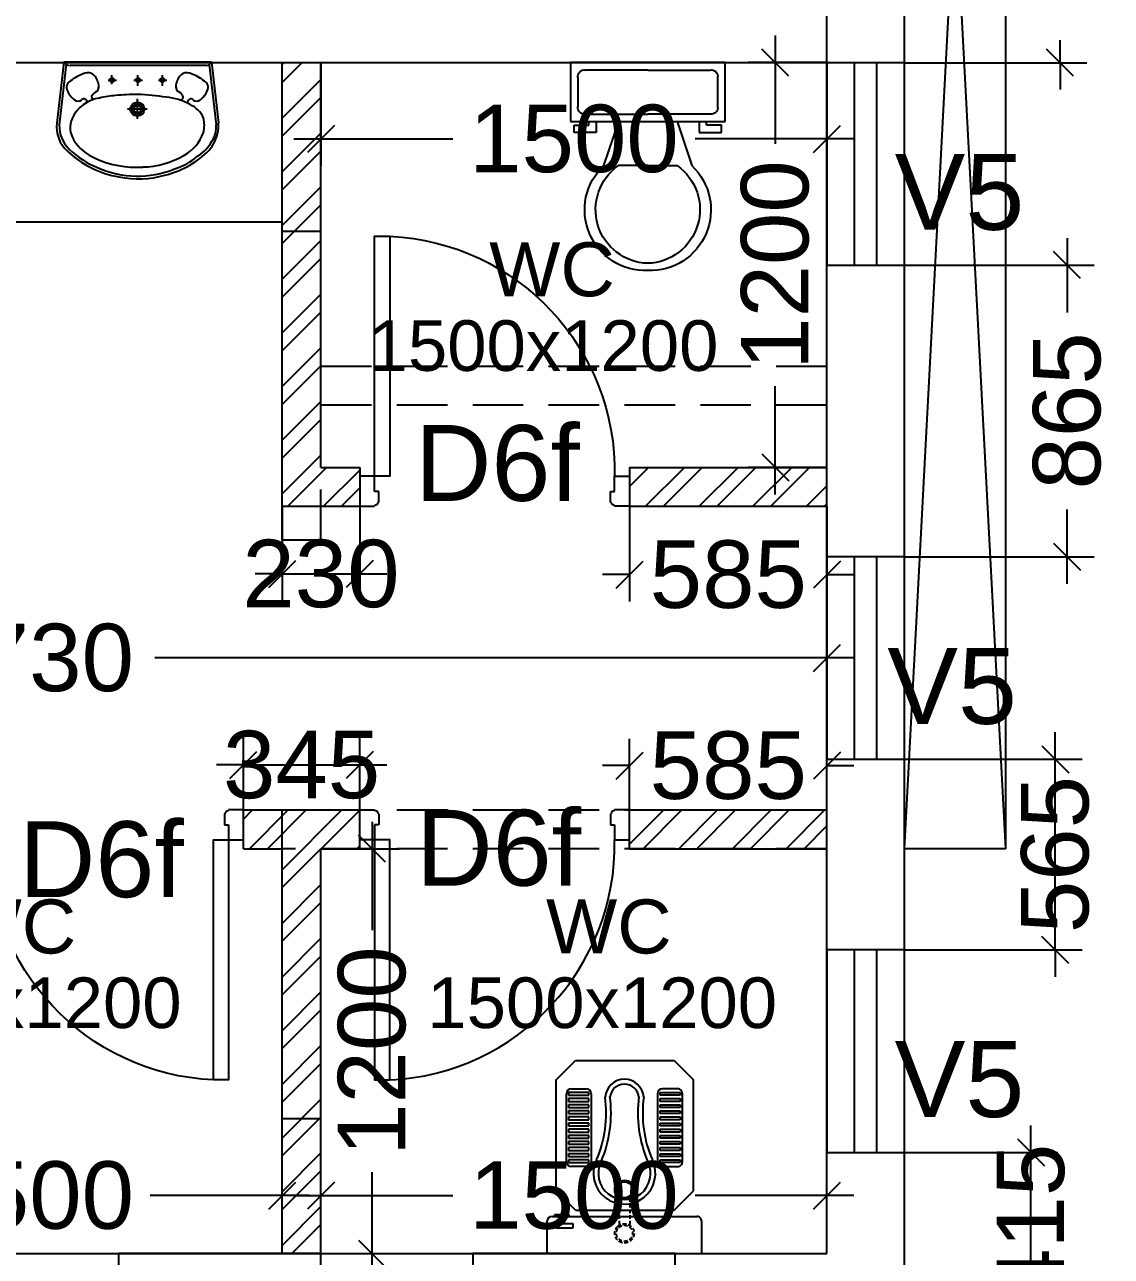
# Model space of a CAD drawing. Extents: x 6345096 to 6738923, y -6490958 to -6305885.
# Drawn here: x 6647381 to 6650603, y -6454132 to -6450481 of the extents above; entities that cross this region are included whole.
import ezdxf
from ezdxf.enums import TextEntityAlignment as Align

# ---------------------------------------------------------------- set-up
doc = ezdxf.new("R2010")
doc.units = 0
doc.header["$LTSCALE"] = 600
doc.header["$MEASUREMENT"] = 0
doc.header["$PDMODE"] = 35
doc.linetypes.add('HIDDEN', pattern=[0.375, 0.25, -0.125])
doc.layers.get('0').update_dxf_attribs({"linetype": 'CONTINUOUS'})
doc.layers.get('Defpoints').update_dxf_attribs({"linetype": 'CONTINUOUS'})
for name, color, linetype in [('8', 8, 'CONTINUOUS'), ('DOOR', 32, 'CONTINUOUS'), ('Duct', 8, 'CONTINUOUS'), ('HS', 251, 'CONTINUOUS'), ('joinery', 7, 'CONTINUOUS'), ('Room Dim', 1, 'CONTINUOUS'), ('T Wall', 8, 'CONTINUOUS'), ('TEXT', 6, 'CONTINUOUS'), ('Toi-Euip', 8, 'CONTINUOUS'), ('toi-fix', 46, 'CONTINUOUS'), ('Toi. Wall Hat', 3, 'CONTINUOUS'), ('Walls', 7, 'CONTINUOUS'), ('WIN', 151, 'CONTINUOUS'), ('Working Dim', 5, 'CONTINUOUS')]:
    doc.layers.add(name, color=color, linetype=linetype)
doc.styles.add('ari', font='arial.ttf')
doc.styles.add('ARIAL', font='arial.ttf')
doc.dimstyles.new('int. dim', dxfattribs={"dimtxt": 200, "dimasz": 80, "dimexe": 80, "dimexo": 0, "dimgap": 70, "dimtad": 0, "dimdec": 0, "dimzin": 12, "dimdsep": 46, "dimtxsty": 'ari', "dimblk": 'OBLIQUE', "dimcen": 2, "dimdle": 80, "dimclrd": 256, "dimclre": 256, "dimclrt": 6, "dimadec": 0, "dimazin": 0, "dimtfac": 1, "dimtdec": 0, "dimtix": 1, "dimtmove": 2, "dimatfit": 3, "dimfxl": 1, "dimtolj": 1, "dimtzin": 0, "dimlwd": -1, "dimlwe": -1, "dimarcsym": 0})

# ---------------------------------------------------------------- blocks, each defined once
blk = doc.blocks.new('_Oblique')
at = {"color": 0, "linetype": 'ByBlock', "lineweight": -2}
blk.add_line((-0.5, -0.5), (0.5, 0.5), dxfattribs=at)
blk = doc.blocks.new('*D2375')
at = {"layer": 'Defpoints', "color": 0, "transparency": 16777216}
for p in [(6649989.4, -6453823.9), (6650364.3, -6453823.9), (6649989.4, -6454238.9)]:
    blk.add_point(p, dxfattribs=at)
at = {"layer": 'Working Dim', "transparency": 16777216}
for p, q in [((6650364.3, -6453823.9), (6650364.3, -6453743.9)), ((6649989.4, -6453823.9), (6650444.3, -6453823.9)), ((6650364.3, -6454238.9), (6650364.3, -6453823.9)), ((6649989.4, -6454238.9), (6650444.3, -6454238.9)), ((6650364.3, -6454238.9), (6650364.3, -6454318.9))]:
    blk.add_line(p, q, dxfattribs=at)
at = {"layer": 'Working Dim', "transparency": 16777216, "xscale": 80, "yscale": 80, "zscale": 80}
for p, rotation in [((6650364.3, -6453823.9), 270), ((6650364.3, -6454238.9), 90)]:
    blk.add_blockref('_Oblique', p, dxfattribs=dict(at, rotation=rotation))
at = {"layer": 'Working Dim', "color": 6, "transparency": 16777216, "insert": (6650364.3, -6454031.4), "char_height": 200, "attachment_point": 5, "rotation": 90, "style": 'ari'}
blk.add_mtext('\\A1;415', dxfattribs=at)
blk = doc.blocks.new('*D2376')
at = {"layer": 'Defpoints', "color": 0, "transparency": 16777216}
for p in [(6649989.4, -6452658.5), (6650436.6, -6452658.5), (6649989.4, -6453223.9)]:
    blk.add_point(p, dxfattribs=at)
at = {"layer": 'Working Dim', "transparency": 16777216}
for p, q in [((6650436.6, -6452658.5), (6650436.6, -6452578.5)), ((6649989.4, -6452658.5), (6650516.6, -6452658.5)), ((6650436.6, -6453223.9), (6650436.6, -6452658.5)), ((6649989.4, -6453223.9), (6650516.6, -6453223.9)), ((6650436.6, -6453223.9), (6650436.6, -6453303.9))]:
    blk.add_line(p, q, dxfattribs=at)
at = {"layer": 'Working Dim', "transparency": 16777216, "xscale": 80, "yscale": 80, "zscale": 80}
for p, rotation in [((6650436.6, -6452658.5), 270), ((6650436.6, -6453223.9), 90)]:
    blk.add_blockref('_Oblique', p, dxfattribs=dict(at, rotation=rotation))
at = {"layer": 'Working Dim', "color": 6, "transparency": 16777216, "insert": (6650436.6, -6452941.2), "char_height": 200, "attachment_point": 5, "rotation": 90, "style": 'ari'}
blk.add_mtext('\\A1;565', dxfattribs=at)
blk = doc.blocks.new('*D2377')
at = {"layer": 'Defpoints', "color": 0, "transparency": 16777216}
for p in [(6649989.4, -6451193.9), (6650471.7, -6451193.9), (6649989.4, -6452058.5)]:
    blk.add_point(p, dxfattribs=at)
at = {"layer": 'Working Dim', "transparency": 16777216}
for p, q in [((6650471.7, -6451113.9), (6650471.7, -6451334.4)), ((6649989.4, -6451193.9), (6650551.7, -6451193.9)), ((6650471.7, -6452138.5), (6650471.7, -6451918.1)), ((6649989.4, -6452058.5), (6650551.7, -6452058.5))]:
    blk.add_line(p, q, dxfattribs=at)
at = {"layer": 'Working Dim', "transparency": 16777216, "xscale": 80, "yscale": 80, "zscale": 80}
for p, rotation in [((6650471.7, -6451193.9), 90), ((6650471.7, -6452058.5), 270)]:
    blk.add_blockref('_Oblique', p, dxfattribs=dict(at, rotation=rotation))
at = {"layer": 'Working Dim', "color": 6, "transparency": 16777216, "insert": (6650471.7, -6451626.2), "char_height": 200, "attachment_point": 5, "rotation": 90, "style": 'ari'}
blk.add_mtext('\\A1;865', dxfattribs=at)
blk = doc.blocks.new('*D2378')
at = {"layer": 'Defpoints', "color": 0, "transparency": 16777216}
for p in [(6649989.4, -6449878.9), (6650450.7, -6449878.9), (6649989.4, -6450593.9, 17.2)]:
    blk.add_point(p, dxfattribs=at)
at = {"layer": 'Working Dim', "transparency": 16777216}
for p, q in [((6650450.7, -6449878.9), (6650450.7, -6449798.9)), ((6649989.4, -6449878.9), (6650530.7, -6449878.9)), ((6650450.7, -6449878.9), (6650450.7, -6449945.6)), ((6650450.7, -6450593.9), (6650450.7, -6450527.3)), ((6649989.4, -6450593.9), (6650530.7, -6450593.9)), ((6650450.7, -6450593.9), (6650450.7, -6450673.9))]:
    blk.add_line(p, q, dxfattribs=at)
at = {"layer": 'Working Dim', "transparency": 16777216, "xscale": 80, "yscale": 80, "zscale": 80}
for p, rotation in [((6650450.7, -6449878.9), 270), ((6650450.7, -6450593.9), 90)]:
    blk.add_blockref('_Oblique', p, dxfattribs=dict(at, rotation=rotation))
at = {"layer": 'Working Dim', "color": 6, "transparency": 16777216, "insert": (6650450.7, -6450236.4), "char_height": 200, "attachment_point": 5, "rotation": 90, "style": 'ari'}
blk.add_mtext('\\A1;715', dxfattribs=at)
blk = doc.blocks.new('A$C2CD672AE')
at = {"layer": 'T Wall', "color": 8, "linetype": 'HIDDEN'}
for p, q in [((117825.2, 4414.4, 4.3), (117825.2, 5329.4, 4.3)), ((117940.2, 5329.4, 4.3), (117825.2, 5329.4, 4.3)), ((117940.2, 4929.4, 4.3), (117940.2, 5329.4, 4.3)), ((119440.2, 4929.4, 4.3), (117940.2, 4929.4, 4.3)), ((117940.2, 4414.4, 4.3), (117940.2, 4814.4, 4.3)), ((119440.2, 4814.4, 4.3), (117940.2, 4814.4, 4.3)), ((117940.2, 4414.4, 4.3), (117825.2, 4414.4, 4.3)), ((117825.2, 3499.4, 4.3), (117825.2, 3614.4, 4.3)), ((119440.2, 3614.4, 4.3), (117825.2, 3614.4, 4.3)), ((119440.2, 3499.4, 4.3), (117825.2, 3499.4, 4.3)), ((117825.2, 2299.4, 4.3), (117825.2, 2699.4, 4.3)), ((117940.2, 2699.4, 4.3), (117825.2, 2699.4, 4.3)), ((117940.2, 2299.4, 4.3), (117940.2, 2699.4, 4.3))]:
    blk.add_line(p, q, dxfattribs=at)
at = {"layer": 'Walls', "color": 8, "linetype": 'HIDDEN'}
for p, q in [((119670.2, 2185), (119670.2, 9500)), ((119440.2, 2300), (119440.2, 7445)), ((115080.1, 2300), (119440.2, 2300))]:
    blk.add_line(p, q, dxfattribs=at)
blk = doc.blocks.new('Z$W@#1841')
at = {"layer": 'DOOR'}
for p, q in [((-267.6, -167.4), (-317.3, -167.4)), ((-317.3, -167.4), (-317.3, -267.4)), ((-267.6, -217.9), (-267.6, -167.4)), ((533, -217.9), (533, -167.4)), ((533, -167.4), (582.7, -167.4)), ((582.7, -167.4), (582.7, -267.4)), ((-254.1, -217.9), (-267.6, -217.9)), ((-254.1, -253.9), (-254.1, -217.9)), ((519.5, -253.9), (519.5, -217.9)), ((519.5, -217.9), (533, -217.9)), ((-317.3, -267.4), (-267.6, -267.4)), ((-267.6, -267.4), (-267.6, -265.2)), ((-254.1, -253.9), (-256.3, -253.9)), ((519.5, -253.9), (521.7, -253.9)), ((533, -267.4), (533, -265.2)), ((582.7, -267.4), (533, -267.4))]:
    blk.add_line(p, q, dxfattribs=at)
blk.add_lwpolyline([(482.5, 633.2), (482.5, -167.4), (533, -167.4), (533, 633.2)], close=True, dxfattribs=at)
at = {"layer": 'DOOR', "color": 145}
blk.add_arc((518.4, -152.1), 786.1, 92.6177, 181.1129, dxfattribs=at)
at = {"layer": 'DOOR'}
for centre, start, end in [((-267.6, -253.9), 270, 0), ((533, -253.9), 180, 270)]:
    blk.add_arc(centre, 11.2, start, end, dxfattribs=at)
blk = doc.blocks.new('A$C70ED7303')
at = {"layer": 'toi-fix', "color": 8}
for p, q in [((0, 0), (229, 0)), ((229, 0), (229, -174.4)), ((-229, 0), (0, 0)), ((-229, -174.4), (-229, 0)), ((0, -21.8), (-185.4, -21.8)), ((0, -21.8), (185.4, -21.8)), ((-207.2, -43.6), (-207.2, -130.8)), ((207.2, -43.6), (207.2, -130.8)), ((229, -174.4), (-229, -174.4)), ((-185.4, -152.6), (0, -152.6)), ((-174.4, -185.4), (-174.4, -174.4)), ((-152.6, -174.4), (-152.6, -207.2)), ((-87.2, -174.4), (-130.8, -305.3)), ((185.4, -152.6), (0, -152.6)), ((87.2, -174.4), (130.8, -305.3)), ((152.6, -174.4), (152.6, -207.2)), ((174.4, -185.4), (174.4, -174.4)), ((-218.1, -207.2), (-218.1, -185.4)), ((-218.1, -185.4), (-174.4, -185.4)), ((-152.6, -207.2), (-218.1, -207.2)), ((152.6, -207.2), (218.1, -207.2)), ((218.1, -185.4), (174.4, -185.4)), ((218.1, -207.2), (218.1, -185.4)), ((0, -305.3), (-87.2, -305.3)), ((0, -305.3), (87.2, -305.3))]:
    blk.add_line(p, q, dxfattribs=at)
for centre, major_axis, start_param, end_param in [((-188.1, -40.9), (13.6, -13.6), 2.214297, 4.068888), ((188.1, -40.9), (13.6, -13.6), 0.643501, 2.498091), ((-188.1, -133.6), (-13.6, -13.6), 5.35589, 7.21048), ((188.1, -133.6), (-13.6, -13.6), 0.643501, 2.498091), ((-6.6, -436.2), (-127.6, -127.6), 4.686239, 7.105146), ((4.7, -435.5), (-112.7, -112.7), 4.541602, 7.039318), ((6.6, -436.2), (55.8, -171.6), -0.351019, 2.067888), ((-4.7, -435.5), (-112.7, -112.7), 0.814663, 3.31238)]:
    blk.add_ellipse(centre, major_axis=major_axis, ratio=1, start_param=start_param, end_param=end_param, dxfattribs=at)
blk = doc.blocks.new('A$C4D064DB7')
at = {"layer": 'Toi-Euip', "color": 8}
for p, q in [((-212.3, 5.4), (-232.3, 184.5)), ((212.2, 4.9), (232.3, 184.5)), ((-219.3, -1), (-239.3, 178)), ((0.9, 167), (0.9, 107.5)), ((219.2, -1), (239.3, 178)), ((-28.5, 137.9), (30, 137.9)), ((-61.3, 51.7), (-86.8, 51.7)), ((-73.1, 68.7), (-73.1, 37.2)), ((11.1, 51.7), (-14.3, 51.7)), ((-0.6, 68.7), (-0.6, 37.2)), ((87.9, 51.7), (62.5, 51.7)), ((76.2, 63.6), (76.2, 37.2)), ((-204.6, 8.3), (200.4, 8.3)), ((-219.3, -1), (219.2, -1))]:
    blk.add_line(p, q, dxfattribs=at)
for centre, radius in [((0.9, 137.9), 20.9), ((0.9, 137.9), 15), ((0.9, 137.9), 10.5), ((-73.1, 51.7), 6.23), ((-0.6, 51.7), 6.23), ((76.2, 51.7), 6.23)]:
    blk.add_circle(centre, radius, dxfattribs=at)
for centre, radius, start, end in [((-15, 63.3), 278.1, 103.6801, 133.1199), ((0.4, 42.8), 293.4, 66.1951, 111.8497), ((-3.7, 79.1), 265.8, 77.1391, 106.8516), ((11, 56.9), 284.8, 46.3845, 81.023), ((-52.1, 129.5), 194.1, 106.9894, 130.6854), ((-12.7, 69.4), 239.9, 90.5187, 121.0564), ((4.5, 21.6), 288.4, 65.4107, 93.8454), ((17.4, 64.4), 266.9, 46.2173, 67.6674), ((-135.9, 190.3), 102.7, 132.34, 168.5521), ((-115.7, 175.3), 119.3, 121.8415, 151.2146), ((-79.5, 166.9), 122.1, 117.7975, 160.6946), ((74.5, 158), 135.4, 31.8603, 68.3132), ((140.9, 188.9), 91.5, 357.2238, 48.0895), ((143.8, 190.8), 96.4, 352.3942, 48.6169), ((-156.9, 191.3), 75.7, 146.7911, 185.1402), ((131.4, 192.6), 68.8, 336.7779, 32.4081), ((-159.3, 187.8), 80.7, 163.2392, 186.9959), ((-105.8, 184.4), 91.8, 165.5854, 192.6546), ((-124.3, 195.5), 77.6, 203.693, 246.3813), ((98.1, 210.4), 106.4, 278.0202, 335.0221), ((-154.2, 64.6), 55.1, 124.9669, 161.6496), ((-174.7, 96.4), 17.3, 50.4642, 129.5358), ((-157.9, 115.7), 8.33, 226.0403, 306.1074), ((-73.6, 263.8), 161.7, 239.5902, 265.9719), ((-156.5, 116.7), 8.45, 294.5104, 30.3287), ((-126.4, 102.5), 8.28, 83.1526, 217.3039), ((157.9, 115.9), 7.49, 165.1523, 247.9307), ((159.9, 115.7), 8.33, 233.8926, 313.9597), ((176.7, 96.4), 17.3, 50.4642, 129.5358), ((156.2, 64.6), 55.1, 18.3504, 55.0331), ((-188.7, 72.6), 20.1, 152.4908, 243.191), ((-110.1, 109.7), 26, 208.2715, 253.614), ((-144.2, 69.4), 30.9, 343.9654, 29.9209), ((33.5, 869.5), 776.1, 261.2228, 267.52), ((-3.1, 803.8), 709.6, 270.2431, 275.5482), ((44.3, 384), 287.3, 274.2321, 283.8267), ((146.2, 69.4), 30.9, 150.0791, 196.0346), ((112.1, 109.7), 26, 286.386, 331.7285), ((129.6, 102.2), 7.16, 318.2984, 78.6803), ((190.7, 72.6), 20.1, 296.809, 27.5092), ((-120.2, 149.2), 122.2, 230.5982, 250.4136), ((-161, 71.5), 47.7, 305.0585, 347.193), ((163, 71.5), 47.7, 192.807, 234.9415), ((122.2, 149.2), 122.2, 289.5864, 309.4018), ((-200, -15.1), 23.9, 101.1451, 143.7785), ((-145.6, 63.1), 33, 241.9192, 291.3561), ((147.6, 63.1), 33, 248.6439, 298.0808), ((199.8, -16.6), 24.9, 38.7487, 88.5796)]:
    blk.add_arc(centre, radius, start, end, dxfattribs=at)
blk = doc.blocks.new('A$C37B60793')
at = {"layer": 'toi-fix', "color": 8}
for p, q in [((0, 303.1), (127, 303.1)), ((0, -306.5), (0, 303.1)), ((146, -287.4), (146, 284.1)), ((171.2, 195), (247.4, 271.2)), ((247.4, 271.2), (685.9, 271.2)), ((762.1, 195), (685.9, 271.2)), ((171.2, -195.4), (171.2, 195)), ((343.3, 148.1), (343.3, 207.9)), ((358.5, 218.7), (358.5, 139.2)), ((369.5, 218.7), (358.5, 218.7)), ((362.3, 226.9), (630.5, 226.9)), ((369.5, 139.2), (369.5, 218.7)), ((382.7, 218.7), (382.7, 139.2)), ((393.7, 218.7), (382.7, 218.7)), ((393.7, 139.2), (393.7, 218.7)), ((406.9, 218.7), (406.9, 139.2)), ((417.9, 218.7), (406.9, 218.7)), ((417.9, 139.2), (417.9, 218.7)), ((431, 218.7), (431, 139.2)), ((442.1, 218.7), (431, 218.7)), ((442.1, 139.2), (442.1, 218.7)), ((455.2, 218.7), (455.2, 139.2)), ((466.3, 218.7), (455.2, 218.7)), ((466.3, 139.2), (466.3, 218.7)), ((479.4, 218.7), (479.4, 139.2)), ((490.5, 218.7), (479.4, 218.7)), ((490.5, 139.2), (490.5, 218.7)), ((503.6, 218.7), (503.6, 139.2)), ((514.6, 218.7), (503.6, 218.7)), ((514.6, 139.2), (514.6, 218.7)), ((527.8, 218.7), (527.8, 139.2)), ((538.8, 218.7), (527.8, 218.7)), ((538.8, 139.2), (538.8, 218.7)), ((552, 218.7), (552, 139.2)), ((563, 218.7), (552, 218.7)), ((563, 139.2), (563, 218.7)), ((576.2, 218.7), (576.2, 139.2)), ((587.2, 218.7), (576.2, 218.7)), ((587.2, 139.2), (587.2, 218.7)), ((600.4, 218.7), (600.4, 139.2)), ((611.4, 218.7), (600.4, 218.7)), ((611.4, 139.2), (611.4, 218.7)), ((624.5, 218.7), (624.5, 139.2)), ((635.6, 218.7), (624.5, 218.7)), ((635.6, 139.2), (635.6, 218.7)), ((649.5, 207.9), (649.5, 148.1)), ((762.1, -195.4), (762.1, 195)), ((358.5, 139.2), (369.5, 139.2)), ((630.5, 129.1), (362.3, 129.1)), ((382.7, 139.2), (393.7, 139.2)), ((406.9, 139.2), (417.9, 139.2)), ((431, 139.2), (442.1, 139.2)), ((455.2, 139.2), (466.3, 139.2)), ((479.4, 139.2), (490.5, 139.2)), ((503.6, 139.2), (514.6, 139.2)), ((527.8, 139.2), (538.8, 139.2)), ((552, 139.2), (563, 139.2)), ((576.2, 139.2), (587.2, 139.2)), ((600.4, 139.2), (611.4, 139.2)), ((624.5, 139.2), (635.6, 139.2)), ((358.5, -222), (358.5, -142.6)), ((358.5, -142.6), (369.5, -142.6)), ((630.5, -132.4), (362.3, -132.4)), ((369.5, -142.6), (369.5, -222)), ((382.7, -222), (382.7, -142.6)), ((382.7, -142.6), (393.7, -142.6)), ((393.7, -142.6), (393.7, -222)), ((406.9, -222), (406.9, -142.6)), ((406.9, -142.6), (417.9, -142.6)), ((417.9, -142.6), (417.9, -222)), ((431, -222), (431, -142.6)), ((431, -142.6), (442.1, -142.6)), ((442.1, -142.6), (442.1, -222)), ((455.2, -222), (455.2, -142.6)), ((455.2, -142.6), (466.3, -142.6)), ((466.3, -142.6), (466.3, -222)), ((479.4, -222), (479.4, -142.6)), ((479.4, -142.6), (490.5, -142.6)), ((490.5, -142.6), (490.5, -222)), ((503.6, -222), (503.6, -142.6)), ((503.6, -142.6), (514.6, -142.6)), ((514.6, -142.6), (514.6, -222)), ((527.8, -222), (527.8, -142.6)), ((527.8, -142.6), (538.8, -142.6)), ((538.8, -142.6), (538.8, -222)), ((552, -222), (552, -142.6)), ((552, -142.6), (563, -142.6)), ((563, -142.6), (563, -222)), ((576.2, -222), (576.2, -142.6)), ((576.2, -142.6), (587.2, -142.6)), ((587.2, -142.6), (587.2, -222)), ((600.4, -222), (600.4, -142.6)), ((600.4, -142.6), (611.4, -142.6)), ((611.4, -142.6), (611.4, -222)), ((624.5, -222), (624.5, -142.6)), ((624.5, -142.6), (635.6, -142.6)), ((635.6, -142.6), (635.6, -222)), ((343.3, -151.5), (343.3, -211.2)), ((649.5, -211.2), (649.5, -151.5)), ((117.8, -205), (100.3, -205)), ((100.3, -205), (100.3, -270.7)), ((117.8, -270.7), (117.8, -205)), ((153.7, -221.4), (147.5, -221.4)), ((147.5, -221.4), (147.5, -276.8)), ((153.7, -276.8), (153.7, -221.4)), ((171.2, -195.4), (247.4, -271.6)), ((369.5, -222), (358.5, -222)), ((362.3, -230.3), (630.5, -230.3)), ((393.7, -222), (382.7, -222)), ((417.9, -222), (406.9, -222)), ((442.1, -222), (431, -222)), ((466.3, -222), (455.2, -222)), ((490.5, -222), (479.4, -222)), ((514.6, -222), (503.6, -222)), ((538.8, -222), (527.8, -222)), ((563, -222), (552, -222)), ((587.2, -222), (576.2, -222)), ((611.4, -222), (600.4, -222)), ((635.6, -222), (624.5, -222)), ((685.9, -271.6), (762.1, -195.4)), ((100.3, -270.7), (117.8, -270.7)), ((147.5, -276.8), (153.7, -276.8)), ((247.4, -271.6), (685.9, -271.6)), ((0, -306.5), (127, -306.5))]:
    blk.add_line(p, q, dxfattribs=at)
at = {"layer": 'toi-fix', "color": 8, "linetype": 'HIDDEN', "ltscale": 0.1}
for p, q in [((219.3, 19), (111.7, 19)), ((219.3, -22.3), (111.7, -22.3))]:
    blk.add_line(p, q, dxfattribs=at)
at = {"layer": 'toi-fix', "color": 8, "extrusion": (0, 0, -1)}
for centre, major_axis, start_param, end_param in [((127, 284.1), (-13.5, -13.5), 2.356194, 3.926991), ((362.3, 207.9), (13.5, -13.5), 2.356194, 3.926991), ((630.5, 207.9), (-13.5, -13.5), 2.356194, 3.926991), ((362.3, 148.1), (-13.5, -13.5), -0.785398, 0.785398), ((630.5, 148.1), (-13.5, -13.5), 3.926991, 5.497787), ((316.3, -1.7), (0, -122.2), -0.449608, 3.591264), ((316.3, -1.7), (0, -103.2), -0.449671, 3.591202), ((554, 536.4), (-11.6, -466), -0.160496, 0.3824), ((554, 536.4), (-29.4, -484.3), -0.19615, 0.346746), ((611.1, -1.7), (40.6, -40.6), 4.005105, 6.990469), ((611.1, -1.7), (-54, -54), 2.434309, 5.419673), ((251.3, -1.7), (-26.9, -26.9), 0.785398, 7.068583), ((251.3, -1.7), (-22.5, -22.5), 0.785398, 7.068583), ((554, -539.7), (29.4, -484.3), 2.794864, 3.33776), ((554, -539.7), (11.6, -466), 2.7592, 3.302095), ((362.3, -151.5), (13.5, -13.5), 2.356194, 3.926991), ((630.5, -151.5), (13.5, -13.5), 3.926991, 5.497787), ((362.3, -211.2), (-13.5, -13.5), -0.785398, 0.785398), ((630.5, -211.2), (13.5, -13.5), 5.497787, 7.068583), ((127, -287.4), (13.5, -13.5), 5.497787, 7.068583)]:
    blk.add_ellipse(centre, major_axis=major_axis, ratio=1, start_param=start_param, end_param=end_param, dxfattribs=at)
at = {"layer": 'toi-fix', "color": 8, "linetype": 'HIDDEN', "ltscale": 0.1, "extrusion": (0, 0, -1)}
for major_axis, start_param, end_param in [((26.9, -26.9), 2.356194490188911, 8.639379797368496), ((22.5, -22.5), 2.356194490188169, 8.639379797367756)]:
    blk.add_ellipse((79.7, -1.7), major_axis=major_axis, ratio=1, start_param=start_param, end_param=end_param, dxfattribs=at)
blk = doc.blocks.new('*D2417')
at = {"layer": 'Defpoints', "color": 0, "transparency": 16777216}
for p in [(6649759.7, -6453951.9), (6648259.7, -6454123.8, 3.4), (6649759.7, -6454123.8)]:
    blk.add_point(p, dxfattribs=at)
at = {"layer": 'Working Dim', "transparency": 16777216}
for p, q in [((6648259.7, -6454123.8), (6648259.7, -6453871.9)), ((6649759.7, -6454123.8), (6649759.7, -6453871.9)), ((6648179.7, -6453951.9), (6648650.8, -6453951.9)), ((6649839.7, -6453951.9), (6649368.6, -6453951.9))]:
    blk.add_line(p, q, dxfattribs=at)
at = {"layer": 'Working Dim', "transparency": 16777216, "xscale": 80, "yscale": 80, "zscale": 80, "rotation": 180}
blk.add_blockref('_Oblique', (6648259.7, -6453951.9), dxfattribs=at)
at = {"layer": 'Working Dim', "transparency": 16777216, "xscale": 80, "yscale": 80, "zscale": 80}
blk.add_blockref('_Oblique', (6649759.7, -6453951.9), dxfattribs=at)
at = {"layer": 'Working Dim', "color": 6, "transparency": 16777216, "insert": (6649009.7, -6453951.9), "char_height": 200, "attachment_point": 5, "style": 'ari'}
blk.add_mtext('\\A1;1500', dxfattribs=at)
blk = doc.blocks.new('*D2418')
at = {"layer": 'Defpoints', "color": 0, "transparency": 16777216}
for p in [(6648259.7, -6452923.8, 3.4), (6648259.7, -6454123.8, 3.4), (6648411.1, -6454123.8)]:
    blk.add_point(p, dxfattribs=at)
at = {"layer": 'Working Dim', "transparency": 16777216}
for p, q in [((6648411.1, -6452843.8), (6648411.1, -6453164.9)), ((6648259.7, -6452923.8), (6648491.1, -6452923.8)), ((6648411.1, -6454203.8), (6648411.1, -6453882.7)), ((6648259.7, -6454123.8), (6648491.1, -6454123.8))]:
    blk.add_line(p, q, dxfattribs=at)
at = {"layer": 'Working Dim', "transparency": 16777216, "xscale": 80, "yscale": 80, "zscale": 80}
for p, rotation in [((6648411.1, -6452923.8), 90), ((6648411.1, -6454123.8), 270)]:
    blk.add_blockref('_Oblique', p, dxfattribs=dict(at, rotation=rotation))
at = {"layer": 'Working Dim', "color": 6, "transparency": 16777216, "insert": (6648411.1, -6453523.8), "char_height": 200, "attachment_point": 5, "rotation": 90, "style": 'ari'}
blk.add_mtext('\\A1;1200', dxfattribs=at)
blk = doc.blocks.new('*D2419')
at = {"layer": 'Defpoints', "color": 0, "transparency": 16777216}
for p in [(6648144.7, -6453951.9), (6646644.7, -6454123.8, 3.4), (6648144.7, -6454123.8, 3.4)]:
    blk.add_point(p, dxfattribs=at)
at = {"layer": 'Working Dim', "transparency": 16777216}
for p, q in [((6646644.7, -6454123.8), (6646644.7, -6453871.9)), ((6648144.7, -6454123.8), (6648144.7, -6453871.9)), ((6646564.7, -6453951.9), (6647035.8, -6453951.9)), ((6648224.7, -6453951.9), (6647753.6, -6453951.9))]:
    blk.add_line(p, q, dxfattribs=at)
at = {"layer": 'Working Dim', "transparency": 16777216, "xscale": 80, "yscale": 80, "zscale": 80, "rotation": 180}
blk.add_blockref('_Oblique', (6646644.7, -6453951.9), dxfattribs=at)
at = {"layer": 'Working Dim', "transparency": 16777216, "xscale": 80, "yscale": 80, "zscale": 80}
blk.add_blockref('_Oblique', (6648144.7, -6453951.9), dxfattribs=at)
at = {"layer": 'Working Dim', "color": 6, "transparency": 16777216, "insert": (6647394.7, -6453951.9), "char_height": 200, "attachment_point": 5, "style": 'ari'}
blk.add_mtext('\\A1;1500', dxfattribs=at)
blk = doc.blocks.new('*D2421')
at = {"layer": 'Defpoints', "color": 0, "transparency": 16777216}
for p in [(6645029.5, -6452222.9, 3.4), (6649759.7, -6452224.9, 4.1), (6649759.7, -6452358.4)]:
    blk.add_point(p, dxfattribs=at)
at = {"layer": 'Working Dim', "transparency": 16777216}
for p, q in [((6645029.5, -6452222.9), (6645029.5, -6452438.4)), ((6649759.7, -6452224.9), (6649759.7, -6452438.4)), ((6644949.5, -6452358.4), (6647022.3, -6452358.4)), ((6649839.7, -6452358.4), (6647766.9, -6452358.4))]:
    blk.add_line(p, q, dxfattribs=at)
at = {"layer": 'Working Dim', "transparency": 16777216, "xscale": 80, "yscale": 80, "zscale": 80, "rotation": 180}
blk.add_blockref('_Oblique', (6645029.5, -6452358.4), dxfattribs=at)
at = {"layer": 'Working Dim', "transparency": 16777216, "xscale": 80, "yscale": 80, "zscale": 80}
blk.add_blockref('_Oblique', (6649759.7, -6452358.4), dxfattribs=at)
at = {"layer": 'Working Dim', "color": 6, "transparency": 16777216, "insert": (6647394.6, -6452358.4), "char_height": 200, "attachment_point": 5, "style": 'ari'}
blk.add_mtext('\\A1;4730', dxfattribs=at)
blk = doc.blocks.new('*D2425')
at = {"layer": 'Defpoints', "color": 0, "transparency": 16777216}
for p in [(6648259.7, -6450593.8, 3.4), (6649759.7, -6450650.5, 4.1), (6649759.7, -6450819.9)]:
    blk.add_point(p, dxfattribs=at)
at = {"layer": 'Working Dim', "transparency": 16777216}
for p, q in [((6648259.7, -6450593.8), (6648259.7, -6450899.9)), ((6649759.7, -6450650.5), (6649759.7, -6450899.9)), ((6648179.7, -6450819.9), (6648650.8, -6450819.9)), ((6649839.7, -6450819.9), (6649368.6, -6450819.9))]:
    blk.add_line(p, q, dxfattribs=at)
at = {"layer": 'Working Dim', "transparency": 16777216, "xscale": 80, "yscale": 80, "zscale": 80, "rotation": 180}
blk.add_blockref('_Oblique', (6648259.7, -6450819.9), dxfattribs=at)
at = {"layer": 'Working Dim', "transparency": 16777216, "xscale": 80, "yscale": 80, "zscale": 80}
blk.add_blockref('_Oblique', (6649759.7, -6450819.9), dxfattribs=at)
at = {"layer": 'Working Dim', "color": 6, "transparency": 16777216, "insert": (6649009.7, -6450819.9), "char_height": 200, "attachment_point": 5, "style": 'ari'}
blk.add_mtext('\\A1;1500', dxfattribs=at)
blk = doc.blocks.new('*D2426')
at = {"layer": 'Defpoints', "color": 0, "transparency": 16777216}
for p in [(6649759.7, -6450593.8, 4.1), (6649606.3, -6451793.8), (6649759.7, -6451793.8)]:
    blk.add_point(p, dxfattribs=at)
at = {"layer": 'Working Dim', "transparency": 16777216}
for p, q in [((6649606.3, -6450513.8), (6649606.3, -6450834.9)), ((6649759.7, -6450593.8), (6649526.3, -6450593.8)), ((6649606.3, -6451873.8), (6649606.3, -6451552.7)), ((6649759.7, -6451793.8), (6649526.3, -6451793.8))]:
    blk.add_line(p, q, dxfattribs=at)
at = {"layer": 'Working Dim', "transparency": 16777216, "xscale": 80, "yscale": 80, "zscale": 80}
for p, rotation in [((6649606.3, -6450593.8), 90), ((6649606.3, -6451793.8), 270)]:
    blk.add_blockref('_Oblique', p, dxfattribs=dict(at, rotation=rotation))
at = {"layer": 'Working Dim', "color": 6, "transparency": 16777216, "insert": (6649606.3, -6451193.8), "char_height": 200, "attachment_point": 5, "rotation": 90, "style": 'ari'}
blk.add_mtext('\\A1;1200', dxfattribs=at)
blk = doc.blocks.new('*D2434')
at = {"layer": 'Defpoints', "color": 0, "transparency": 16777216}
for p in [(6648144.7, -6451908.8, 3.4), (6648374.7, -6451908.8, 3.4), (6648374.7, -6452109.5)]:
    blk.add_point(p, dxfattribs=at)
at = {"layer": 'Working Dim', "transparency": 16777216}
for p, q in [((6648144.7, -6451908.8), (6648144.7, -6452189.5)), ((6648374.7, -6451908.8), (6648374.7, -6452189.5)), ((6648144.7, -6452109.5), (6648064.7, -6452109.5)), ((6648144.7, -6452109.5), (6648374.7, -6452109.5)), ((6648374.7, -6452109.5), (6648454.7, -6452109.5))]:
    blk.add_line(p, q, dxfattribs=at)
at = {"layer": 'Working Dim', "transparency": 16777216, "xscale": 80, "yscale": 80, "zscale": 80}
blk.add_blockref('_Oblique', (6648144.7, -6452109.5), dxfattribs=at)
at = {"layer": 'Working Dim', "transparency": 16777216, "xscale": 80, "yscale": 80, "zscale": 80, "rotation": 180}
blk.add_blockref('_Oblique', (6648374.7, -6452109.5), dxfattribs=at)
at = {"layer": 'Working Dim', "color": 6, "transparency": 16777216, "insert": (6648259.7, -6452109.5), "char_height": 200, "attachment_point": 5, "style": 'ari'}
blk.add_mtext('\\A1;230', dxfattribs=at)
blk = doc.blocks.new('*D2435')
at = {"layer": 'Defpoints', "color": 0, "transparency": 16777216}
for p in [(6649174.7, -6451908.8, 3.4), (6649759.7, -6451908.8), (6649759.7, -6452111.5)]:
    blk.add_point(p, dxfattribs=at)
at = {"layer": 'Working Dim', "transparency": 16777216}
for p, q in [((6649174.7, -6451908.8), (6649174.7, -6452191.5)), ((6649759.7, -6451908.8), (6649759.7, -6452191.5)), ((6649174.7, -6452111.5), (6649094.7, -6452111.5)), ((6649174.7, -6452111.5), (6649175.5, -6452111.5)), ((6649759.7, -6452111.5), (6649758.9, -6452111.5)), ((6649759.7, -6452111.5), (6649839.7, -6452111.5))]:
    blk.add_line(p, q, dxfattribs=at)
at = {"layer": 'Working Dim', "transparency": 16777216, "xscale": 80, "yscale": 80, "zscale": 80}
blk.add_blockref('_Oblique', (6649174.7, -6452111.5), dxfattribs=at)
at = {"layer": 'Working Dim', "transparency": 16777216, "xscale": 80, "yscale": 80, "zscale": 80, "rotation": 180}
blk.add_blockref('_Oblique', (6649759.7, -6452111.5), dxfattribs=at)
at = {"layer": 'Working Dim', "color": 6, "transparency": 16777216, "insert": (6649467.2, -6452111.5), "char_height": 200, "attachment_point": 5, "style": 'ari'}
blk.add_mtext('\\A1;585', dxfattribs=at)
blk = doc.blocks.new('*D2437')
at = {"layer": 'Defpoints', "color": 0, "transparency": 16777216}
for p in [(6648374.7, -6452675.7), (6648029.7, -6452808.8, 3.4), (6648374.7, -6452808.8, 3.4)]:
    blk.add_point(p, dxfattribs=at)
at = {"layer": 'Working Dim', "transparency": 16777216}
for p, q in [((6648029.7, -6452808.8), (6648029.7, -6452595.7)), ((6648374.7, -6452808.8), (6648374.7, -6452595.7)), ((6648029.7, -6452675.7), (6647949.7, -6452675.7)), ((6648029.7, -6452675.7), (6648374.7, -6452675.7)), ((6648374.7, -6452675.7), (6648454.7, -6452675.7))]:
    blk.add_line(p, q, dxfattribs=at)
at = {"layer": 'Working Dim', "transparency": 16777216, "xscale": 80, "yscale": 80, "zscale": 80}
blk.add_blockref('_Oblique', (6648029.7, -6452675.7), dxfattribs=at)
at = {"layer": 'Working Dim', "transparency": 16777216, "xscale": 80, "yscale": 80, "zscale": 80, "rotation": 180}
blk.add_blockref('_Oblique', (6648374.7, -6452675.7), dxfattribs=at)
at = {"layer": 'Working Dim', "color": 6, "transparency": 16777216, "insert": (6648202.2, -6452675.7), "char_height": 200, "attachment_point": 5, "style": 'ari'}
blk.add_mtext('\\A1;345', dxfattribs=at)
blk = doc.blocks.new('*D2438')
at = {"layer": 'Defpoints', "color": 0, "transparency": 16777216}
for p in [(6649759.7, -6452677.7), (6649174.7, -6452808.8, 3.4), (6649759.7, -6452808.8)]:
    blk.add_point(p, dxfattribs=at)
at = {"layer": 'Working Dim', "transparency": 16777216}
for p, q in [((6649174.7, -6452808.8), (6649174.7, -6452597.7)), ((6649759.7, -6452808.8), (6649759.7, -6452597.7)), ((6649174.7, -6452677.7), (6649094.7, -6452677.7)), ((6649174.7, -6452677.7), (6649175.5, -6452677.7)), ((6649759.7, -6452677.7), (6649758.9, -6452677.7)), ((6649759.7, -6452677.7), (6649839.7, -6452677.7))]:
    blk.add_line(p, q, dxfattribs=at)
at = {"layer": 'Working Dim', "transparency": 16777216, "xscale": 80, "yscale": 80, "zscale": 80}
blk.add_blockref('_Oblique', (6649174.7, -6452677.7), dxfattribs=at)
at = {"layer": 'Working Dim', "transparency": 16777216, "xscale": 80, "yscale": 80, "zscale": 80, "rotation": 180}
blk.add_blockref('_Oblique', (6649759.7, -6452677.7), dxfattribs=at)
at = {"layer": 'Working Dim', "color": 6, "transparency": 16777216, "insert": (6649467.2, -6452677.7), "char_height": 200, "attachment_point": 5, "style": 'ari'}
blk.add_mtext('\\A1;585', dxfattribs=at)

msp = doc.modelspace()

# ---------------------------------------------------------------- hatches: boundary and pattern name
at = {"layer": 'Toi. Wall Hat'}
h = msp.add_hatch(dxfattribs=at)
h.set_pattern_fill('ANSI32', color=10, scale=300, style=0)
h.set_pattern_definition([(45, (6646529.67, -6454123.83), (-79.5495, 79.5495), []), (45, (6646582.7, -6454123.83), (-79.5495, 79.5495), [])])
h.paths.add_polyline_path([(6648144.67, -6451908.83), (6648374.67, -6451908.83), (6648374.67, -6451793.83), (6648259.67, -6451793.83), (6648259.67, -6450593.83), (6648144.67, -6450593.83)])
h.paths.add_polyline_path([(6649759.67, -6451908.83), (6649759.67, -6451793.83), (6649174.67, -6451793.83), (6649174.67, -6451908.83)])
h.paths.add_polyline_path([(6649174.67, -6452808.83), (6649174.67, -6452923.83), (6649759.67, -6452923.83), (6649759.67, -6452808.83)])
h.paths.add_polyline_path([(6648259.67, -6452923.83), (6648374.67, -6452923.83), (6648374.67, -6452808.83), (6648029.67, -6452808.83), (6648029.67, -6452923.83), (6648144.67, -6452923.83), (6648144.67, -6454123.83), (6648259.67, -6454123.83)])
h.paths.add_polyline_path([(6646529.67, -6452808.83), (6646529.67, -6454123.83), (6646644.67, -6454123.83), (6646644.67, -6452923.83), (6647229.67, -6452923.83), (6647229.67, -6452808.83)])
h.paths.add_polyline_path([(6646644.67, -6450593.83), (6646529.67, -6450593.83), (6646529.67, -6451170.538), (6646644.67, -6451170.538)])

# ---------------------------------------------------------------- linework, layer by layer
at = {"layer": 'Duct', "color": 8, "linetype": 'HIDDEN', "ltscale": 600}
for p, q in [((6649989.401, -6447248.879, 21.903), (6650289.401, -6452923.949, 17.155)), ((6649989.401, -6452923.949, 12.406), (6650289.401, -6447248.88, 17.155))]:
    msp.add_line(p, q, dxfattribs=at)
at = {"layer": 'Duct', "color": 7, "linetype": 'HIDDEN', "ltscale": 600, "elevation": 17.155}
msp.add_lwpolyline([(6650289.401, -6452923.948), (6649989.401, -6452923.948), (6649989.401, -6447248.88), (6649989.401, -6447248.88), (6650289.401, -6447248.88), (6650289.401, -6447248.88), (6650289.401, -6452923.949), (6649989.401, -6452923.948)], dxfattribs=at)
at = {"layer": 'T Wall', "color": 6, "linetype": 'Continuous'}
for p, q in [((6648144.67, -6451908.83, 2.291), (6648144.67, -6450593.83, 2.291)), ((6648259.67, -6451793.83, 2.291), (6648259.67, -6450593.83, 2.291)), ((6648259.67, -6451793.83, 2.291), (6648374.67, -6451793.83, 2.291)), ((6648374.67, -6451793.83, 2.291), (6648374.67, -6451908.83, 2.291)), ((6649174.67, -6451793.83, 2.291), (6649759.67, -6451793.83, 2.291)), ((6649174.67, -6451793.83, 2.291), (6649174.67, -6451908.83, 2.291)), ((6648144.67, -6451908.83, 2.291), (6648374.67, -6451908.83, 2.291)), ((6649174.67, -6451908.83, 2.291), (6649759.67, -6451908.83, 2.291)), ((6648029.67, -6452808.83, 2.291), (6648374.67, -6452808.83, 2.291)), ((6648029.67, -6452923.83, 2.291), (6648029.67, -6452808.83, 2.291)), ((6648374.67, -6452923.83, 2.291), (6648374.67, -6452808.83, 2.291)), ((6649174.67, -6452808.83, 2.291), (6649759.67, -6452808.83, 2.291)), ((6649174.67, -6452923.83, 2.291), (6649174.67, -6452808.83, 2.291)), ((6648029.67, -6452923.83, 2.291), (6648144.67, -6452923.83, 2.291)), ((6648144.67, -6454123.83, 2.291), (6648144.67, -6452923.83, 2.291)), ((6648259.67, -6454123.83, 2.291), (6648259.67, -6452923.83, 2.291)), ((6648259.67, -6452923.83, 2.291), (6648374.67, -6452923.83, 2.291)), ((6649174.67, -6452923.83, 2.291), (6649759.67, -6452923.83, 2.291))]:
    msp.add_line(p, q, dxfattribs=at)
at = {"layer": 'toi-fix'}
msp.add_line((6646644.67, -6451065.931, 2.291), (6648144.67, -6451065.931, 2.291), dxfattribs=at)
at = {"layer": 'Walls'}
for p, q in [((6649989.401, -6454238.938), (6649989.401, -6445438.951)), ((6649759.401, -6454124.018), (6649759.401, -6448979.018)), ((6646264.535, -6450593.83, -1.138), (6649759.67, -6450593.83, -1.138))]:
    msp.add_line(p, q, dxfattribs=at)
at = {"layer": 'Walls', "linetype": 'Continuous'}
msp.add_line((6645399.445, -6454123.938), (6649759.579, -6454123.938), dxfattribs=at)
at = {"layer": 'WIN', "linetype": 'Continuous'}
for points in [[(6649989.401, -6451193.949), (6649989.401, -6450593.949), (6649759.401, -6450593.949), (6649759.401, -6451193.949)], [(6649908.06, -6451193.949), (6649908.06, -6450593.949), (6649840.742, -6450593.949), (6649840.742, -6451193.949)], [(6649989.401, -6452658.52), (6649989.401, -6452058.52), (6649759.401, -6452058.52), (6649759.401, -6452658.52)], [(6649908.06, -6452658.52), (6649908.06, -6452058.52), (6649840.742, -6452058.52), (6649840.742, -6452658.52)], [(6649989.401, -6453823.949), (6649989.401, -6453223.949), (6649759.401, -6453223.949), (6649759.401, -6453823.949)], [(6649908.06, -6453823.949), (6649908.06, -6453223.949), (6649840.742, -6453223.949), (6649840.742, -6453823.949)], [(6647659.58, -6454238.869), (6648259.58, -6454238.869), (6648259.58, -6454123.869), (6647659.58, -6454123.869)], [(6648709.58, -6454238.869), (6649309.58, -6454238.869), (6649309.58, -6454123.869), (6648709.58, -6454123.869)]]:
    msp.add_lwpolyline(points, close=True, dxfattribs=at)

# ---------------------------------------------------------------- block references
at = {"layer": 'DOOR', "linetype": 'Continuous', "xscale": -0.8887360580265522, "yscale": 0.8887360580265522, "zscale": 0.8887360580265522}
msp.add_blockref('Z$W@#1841', (6648892.551, -6451671.175, 2.291), dxfattribs=at)
at = {"layer": 'DOOR', "linetype": 'Continuous', "yscale": 0.8887360580265522, "zscale": 0.8887360580265522, "rotation": 180}
for p, xscale in [((6647511.79, -6453046.485, 2.291), -0.8887360580265522), ((6648892.551, -6453046.485, 2.291), 0.8887360580265522)]:
    msp.add_blockref('Z$W@#1841', p, dxfattribs=dict(at, xscale=xscale))
at = {"layer": 'HS'}
msp.add_blockref('A$C2CD672AE', (6530319.294, -6456423.902, 8.17), dxfattribs=at)
at = {"layer": 'toi-fix', "rotation": 180}
msp.add_blockref('A$C4D064DB7', (6647716.33, -6450593.83, 2.291), dxfattribs=at)
at = {"layer": 'toi-fix', "linetype": 'Continuous', "xscale": -1}
msp.add_blockref('A$C70ED7303', (6649228.565, -6450593.83, 2.291), dxfattribs=at)
at = {"layer": 'toi-fix', "color": 7, "xscale": -0.7511875331401825, "yscale": 0.7511875331401825, "zscale": 0.7511875331401825, "rotation": 270}
msp.add_blockref('A$C37B60793', (6649160.67, -6454123.79, 2.987), dxfattribs=at)

# ---------------------------------------------------------------- texts
at = {"layer": '8', "color": 6, "style": 'ari'}
for p in [(6648782.541, -6451892.867, -1.138), (6648786.358, -6453033.575, -1.138), (6647608.502, -6453067.503, -1.138)]:
    msp.add_text('D6f', height=225, dxfattribs=at).set_placement(p, align=Align.CENTER)
at = {"layer": 'joinery', "style": 'ari'}
for p in [(6650152.676, -6451089.308, 11.714), (6650130.87, -6452553.88, 11.714), (6650152.676, -6453719.308, 11.714)]:
    msp.add_text('V5', height=225, dxfattribs=at).set_placement(p, align=Align.CENTER)
at = {"layer": 'Room Dim', "style": 'ARIAL'}
for p in [(6648919.439, -6451507.482, 2.291), (6647328.107, -6453455.504, 2.291), (6649093.433, -6453455.504, 2.291)]:
    msp.add_text('1500x1200', height=150, dxfattribs=at).set_placement(p, align=Align.CENTER)
at = {"layer": 'TEXT', "color": 7, "style": 'ARIAL'}
for p in [(6648944.676, -6451286.372, 2.291), (6647347.862, -6453234.394, 2.291), (6649113.188, -6453234.394, 2.291)]:
    msp.add_text('WC', height=160, dxfattribs=at).set_placement(p, align=Align.CENTER)

# ---------------------------------------------------------------- dimensions: what is measured, and where the dimension line sits
at = {"layer": 'Working Dim'}
for base, p1, p2, picture, middle in [((6650450.75, -6449878.949), (6649989.401, -6450593.949, 17.155), (6649989.401, -6449878.949), '*D2378', (6650450.75, -6450236.449)), ((6650471.725, -6451193.949), (6649989.401, -6452058.52), (6649989.401, -6451193.949), '*D2377', (6650471.725, -6451626.235)), ((6650436.561, -6452658.52), (6649989.401, -6453223.949), (6649989.401, -6452658.52), '*D2376', (6650436.561, -6452941.235)), ((6650364.297, -6453823.949), (6649989.401, -6454238.938), (6649989.401, -6453823.949), '*D2375', (6650364.297, -6454031.444))]:
    dim = msp.add_linear_dim(base=base, p1=p1, p2=p2, angle=90, dimstyle='int. dim', override={"dimtxt": 200, "dimarcsym": 1}, dxfattribs=at)
    dim.commit()
    dim.dimension.update_dxf_attribs({"geometry": picture, "text_midpoint": middle})
at = {"layer": 'Working Dim', "color": 6}
for base, p1, p2, picture, middle in [((6649606.256, -6451793.83, -1.138), (6649759.67, -6450593.83, 2.987), (6649759.67, -6451793.83, -1.138), '*D2426', (6649606.256, -6451193.83, -1.138)), ((6648411.114, -6454123.83, -1.138), (6648259.67, -6452923.83, 2.291), (6648259.67, -6454123.83, 2.291), '*D2418', (6648411.114, -6453523.83, -1.138))]:
    dim = msp.add_linear_dim(base=base, p1=p1, p2=p2, angle=90, dimstyle='int. dim', override={"dimtxt": 200, "dimarcsym": 1}, dxfattribs=at)
    dim.commit()
    dim.dimension.update_dxf_attribs({"geometry": picture, "text_midpoint": middle})
for base, p1, p2, picture, middle in [((6649759.67, -6450819.902, -1.138), (6648259.67, -6450593.83, 2.291), (6649759.67, -6450650.492, 2.987), '*D2425', (6649009.67, -6450819.902, -1.138)), ((6648374.67, -6452109.492, -1.138), (6648144.67, -6451908.83, 2.291), (6648374.67, -6451908.83, 2.291), '*D2434', (6648259.67, -6452109.492, -1.138)), ((6649759.67, -6452111.492, -1.138), (6649174.67, -6451908.83, 2.291), (6649759.67, -6451908.83, -1.138), '*D2435', (6649467.17, -6452111.492, -1.138)), ((6649759.67, -6452358.401, -1.138), (6645029.535, -6452222.912, 2.283), (6649759.67, -6452224.913, 2.987), '*D2421', (6647394.602, -6452358.401, -1.138)), ((6648374.67, -6452675.668, -1.138), (6648029.67, -6452808.83, 2.291), (6648374.67, -6452808.83, 2.291), '*D2437', (6648202.17, -6452675.668, -1.138)), ((6649759.67, -6452677.668, -1.138), (6649174.67, -6452808.83, 2.291), (6649759.67, -6452808.83, -1.138), '*D2438', (6649467.17, -6452677.668, -1.138)), ((6648144.67, -6453951.943, -1.138), (6646644.67, -6454123.83, 2.291), (6648144.67, -6454123.83, 2.291), '*D2419', (6647394.67, -6453951.943, -1.138)), ((6649759.67, -6453951.943, -1.138), (6648259.67, -6454123.83, 2.291), (6649759.67, -6454123.795, -1.138), '*D2417', (6649009.67, -6453951.943, -1.138))]:
    dim = msp.add_linear_dim(base=base, p1=p1, p2=p2, dimstyle='int. dim', override={"dimtxt": 200, "dimarcsym": 1}, dxfattribs=at)
    dim.commit()
    dim.dimension.update_dxf_attribs({"geometry": picture, "text_midpoint": middle})

doc.saveas('drawing.dxf')
